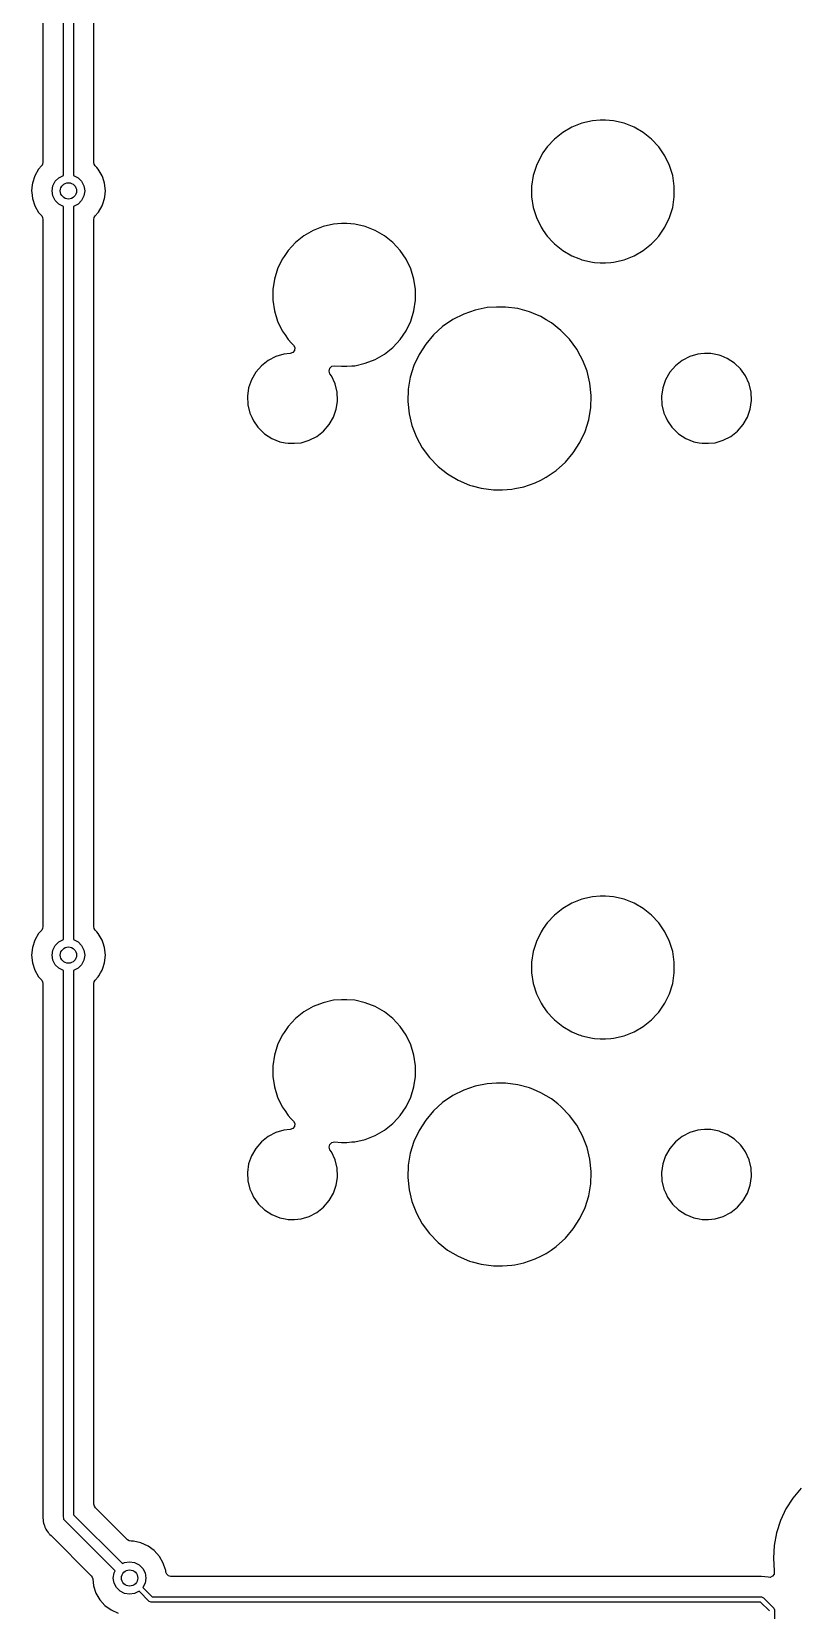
# Model space of a CAD drawing. Extents: x 30 to 259, y -142 to -25.
# Drawn here: x 218.31 to 237, y -102.38 to -63.62 of the extents above; entities that cross this region are included whole.
import ezdxf

# ---------------------------------------------------------------- set-up
doc = ezdxf.new("R2010")
doc.units = 0
doc.layers.add('BLACK', color=7, linetype='CONTINUOUS')

msp = doc.modelspace()

# ---------------------------------------------------------------- linework, layer by layer
at = {"layer": 'BLACK', "linetype": 'CONTINUOUS'}
for p, q in [((219.085, -67.1503), (219.085, -48.7697)), ((219.335, -48.7697), (219.335, -67.1503)), ((218.584, -49.0887), (218.584, -66.8313)), ((219.835, -66.8313), (219.835, -53.5224)), ((231.81, -65.8676), (231.566, -65.9634)), ((232.066, -65.8092), (231.81, -65.8676)), ((232.262, -65.7945), (232.066, -65.8092)), ((232.393, -65.7945), (232.262, -65.7945)), ((232.262, -65.7945), (232.262, -65.7945)), ((232.589, -65.8092), (232.393, -65.7945)), ((232.393, -65.7945), (232.393, -65.7945)), ((232.845, -65.8676), (232.589, -65.8092)), ((233.089, -65.9634), (232.845, -65.8676)), ((231.134, -66.2582), (230.955, -66.4505)), ((231.339, -66.0946), (231.134, -66.2582)), ((231.566, -65.9634), (231.339, -66.0946)), ((233.316, -66.0946), (233.089, -65.9634)), ((233.521, -66.2582), (233.316, -66.0946)), ((233.316, -66.0946), (233.316, -66.0946)), ((233.7, -66.4505), (233.521, -66.2582)), ((233.521, -66.2582), (233.521, -66.2582)), ((233.521, -66.2582), (233.521, -66.2582)), ((230.855, -66.5979), (230.807, -66.6673)), ((230.955, -66.4505), (230.855, -66.5979)), ((233.848, -66.6673), (233.7, -66.4505)), ((233.7, -66.4505), (233.7, -66.4505)), ((233.7, -66.4505), (233.7, -66.4505)), ((218.477, -66.9978), (218.383, -67.1617)), ((218.549, -66.9178), (218.477, -66.9978)), ((218.553, -66.9143), (218.549, -66.9178)), ((218.576, -66.8758), (218.553, -66.9143)), ((218.584, -66.8313), (218.576, -66.8758)), ((219.844, -66.8758), (219.835, -66.8313)), ((219.867, -66.9143), (219.844, -66.8758)), ((219.909, -66.9602), (219.867, -66.9143)), ((219.943, -66.9978), (219.909, -66.9602)), ((220.037, -67.1617), (219.943, -66.9978)), ((230.693, -66.9037), (230.616, -67.1544)), ((230.807, -66.6673), (230.693, -66.9037)), ((233.962, -66.9037), (233.848, -66.6673)), ((234.039, -67.1544), (233.962, -66.9037)), ((218.32, -67.3817), (218.305, -67.53)), ((218.324, -67.3417), (218.32, -67.3817)), ((218.383, -67.1617), (218.324, -67.3417)), ((218.81, -67.53), (218.83, -67.4064)), ((218.83, -67.4064), (218.886, -67.2949)), ((218.886, -67.2949), (218.975, -67.2064)), ((218.975, -67.2064), (219.085, -67.1503)), ((219.335, -67.1503), (219.445, -67.2064)), ((219.445, -67.2064), (219.534, -67.2949)), ((219.534, -67.2949), (219.59, -67.4064)), ((219.59, -67.4064), (219.61, -67.53)), ((220.05, -67.2017), (220.037, -67.1617)), ((220.096, -67.3417), (220.05, -67.2017)), ((220.115, -67.53), (220.096, -67.3417)), ((230.616, -67.1544), (230.577, -67.4138)), ((230.577, -67.4138), (230.577, -67.6762)), ((234.078, -67.4138), (234.039, -67.1544)), ((234.078, -67.6762), (234.078, -67.4138)), ((218.305, -67.53), (218.309, -67.57)), ((218.309, -67.57), (218.324, -67.7183)), ((218.324, -67.7183), (218.383, -67.8983)), ((218.83, -67.6536), (218.81, -67.53)), ((218.886, -67.7651), (218.83, -67.6536)), ((218.975, -67.8536), (218.886, -67.7651)), ((219.534, -67.7651), (219.445, -67.8536)), ((219.59, -67.6536), (219.534, -67.7651)), ((219.61, -67.53), (219.59, -67.6536)), ((220.053, -67.8483), (220.096, -67.7183)), ((220.096, -67.7183), (220.1, -67.6762)), ((220.1, -67.6762), (220.115, -67.53)), ((230.577, -67.6762), (230.616, -67.9356)), ((234.039, -67.9356), (234.078, -67.6762)), ((218.383, -67.8983), (218.477, -68.0622)), ((218.477, -68.0622), (218.494, -68.0811)), ((218.494, -68.0811), (218.553, -68.1457)), ((218.553, -68.1457), (218.576, -68.1842)), ((218.576, -68.1842), (218.584, -68.2287)), ((219.085, -67.9097), (218.975, -67.8536)), ((219.085, -85.9103), (219.085, -67.9097)), ((219.445, -67.8536), (219.335, -67.9097)), ((219.335, -67.9097), (219.335, -85.9103)), ((219.835, -68.2287), (219.844, -68.1842)), ((219.844, -68.1842), (219.867, -68.1457)), ((219.867, -68.1457), (219.943, -68.0622)), ((219.943, -68.0622), (219.948, -68.0522)), ((219.948, -68.0522), (220.037, -67.8983)), ((220.037, -67.8983), (220.053, -67.8483)), ((230.616, -67.9356), (230.693, -68.1863)), ((230.693, -68.1863), (230.807, -68.4227)), ((233.848, -68.4227), (233.962, -68.1863)), ((233.962, -68.1863), (234.039, -67.9356)), ((218.584, -68.2287), (218.584, -85.5913)), ((219.835, -72.5724), (219.835, -68.2287)), ((225.216, -68.5034), (224.989, -68.6346)), ((225.46, -68.4076), (225.216, -68.5034)), ((225.716, -68.3492), (225.46, -68.4076)), ((225.912, -68.3345), (225.716, -68.3492)), ((226.043, -68.3345), (225.912, -68.3345)), ((225.912, -68.3345), (225.912, -68.3345)), ((226.239, -68.3492), (226.043, -68.3345)), ((226.043, -68.3345), (226.043, -68.3345)), ((226.495, -68.4076), (226.239, -68.3492)), ((226.739, -68.5034), (226.495, -68.4076)), ((226.966, -68.6346), (226.739, -68.5034)), ((230.807, -68.4227), (230.862, -68.5034)), ((230.862, -68.5034), (230.955, -68.6395)), ((233.7, -68.6395), (233.848, -68.4227)), ((224.784, -68.7982), (224.605, -68.9905)), ((224.989, -68.6346), (224.784, -68.7982)), ((227.171, -68.7982), (226.966, -68.6346)), ((226.966, -68.6346), (226.966, -68.6346)), ((227.35, -68.9905), (227.171, -68.7982)), ((227.171, -68.7982), (227.171, -68.7982)), ((227.171, -68.7982), (227.171, -68.7982)), ((230.955, -68.6395), (231.102, -68.7982)), ((231.102, -68.7982), (231.134, -68.8318)), ((231.134, -68.8318), (231.339, -68.9954)), ((233.316, -68.9954), (233.521, -68.8318)), ((233.521, -68.8318), (233.621, -68.7248)), ((233.621, -68.7248), (233.7, -68.6395)), ((233.7, -68.6395), (233.7, -68.6395)), ((233.7, -68.6395), (233.7, -68.6395)), ((224.457, -69.2073), (224.343, -69.4437)), ((224.505, -69.1379), (224.457, -69.2073)), ((224.605, -68.9905), (224.505, -69.1379)), ((227.498, -69.2073), (227.35, -68.9905)), ((227.35, -68.9905), (227.35, -68.9905)), ((227.35, -68.9905), (227.35, -68.9905)), ((227.612, -69.4437), (227.498, -69.2073)), ((231.339, -68.9954), (231.566, -69.1266)), ((231.566, -69.1266), (231.734, -69.1926)), ((231.734, -69.1926), (231.772, -69.2073)), ((231.772, -69.2073), (231.81, -69.2224)), ((231.81, -69.2224), (232.066, -69.2808)), ((232.066, -69.2808), (232.122, -69.285)), ((232.122, -69.285), (232.262, -69.2955)), ((232.262, -69.2955), (232.262, -69.2955)), ((232.262, -69.2955), (232.393, -69.2955)), ((232.393, -69.2955), (232.516, -69.2863)), ((232.393, -69.2955), (232.393, -69.2955)), ((232.516, -69.2863), (232.589, -69.2808)), ((232.589, -69.2808), (232.845, -69.2224)), ((232.845, -69.2224), (233.089, -69.1266)), ((233.089, -69.1266), (233.316, -68.9954)), ((224.266, -69.6944), (224.227, -69.9538)), ((224.343, -69.4437), (224.266, -69.6944)), ((227.689, -69.6944), (227.612, -69.4437)), ((227.728, -69.9538), (227.689, -69.6944)), ((224.227, -69.9538), (224.227, -70.2162)), ((227.728, -70.2162), (227.728, -69.9538)), ((224.227, -70.2162), (224.266, -70.4756)), ((224.266, -70.4756), (224.343, -70.7263)), ((227.612, -70.7263), (227.689, -70.4756)), ((227.689, -70.4756), (227.728, -70.2162)), ((229.193, -70.4555), (228.909, -70.5541)), ((229.488, -70.3956), (229.193, -70.4555)), ((229.712, -70.3806), (229.488, -70.3956)), ((229.938, -70.3806), (229.712, -70.3806)), ((229.712, -70.3806), (229.712, -70.3806)), ((230.236, -70.4207), (229.938, -70.3806)), ((230.525, -70.5), (230.236, -70.4207)), ((230.236, -70.4207), (230.236, -70.4207)), ((230.236, -70.4207), (230.236, -70.4207)), ((230.621, -70.5406), (230.525, -70.5)), ((224.343, -70.7263), (224.457, -70.9627)), ((227.498, -70.9627), (227.612, -70.7263)), ((228.393, -70.8597), (228.171, -71.0612)), ((228.641, -70.6896), (228.393, -70.8597)), ((228.909, -70.5541), (228.641, -70.6896)), ((230.802, -70.6173), (230.621, -70.5406)), ((230.931, -70.6939), (230.802, -70.6173)), ((231.061, -70.7705), (230.931, -70.6939)), ((231.296, -70.9567), (231.061, -70.7705)), ((231.061, -70.7705), (231.061, -70.7705)), ((231.061, -70.7705), (231.061, -70.7705)), ((224.457, -70.9627), (224.524, -71.0612)), ((224.524, -71.0612), (224.605, -71.1795)), ((224.605, -71.1795), (224.684, -71.2646)), ((224.684, -71.2646), (224.732, -71.316)), ((227.171, -71.3718), (227.271, -71.2648)), ((227.271, -71.2648), (227.35, -71.1795)), ((227.35, -71.1795), (227.498, -70.9627)), ((227.35, -71.1795), (227.35, -71.1795)), ((227.35, -71.1795), (227.35, -71.1795)), ((227.977, -71.2907), (227.815, -71.544)), ((228.171, -71.0612), (227.977, -71.2907)), ((231.505, -71.1727), (231.296, -70.9567)), ((231.684, -71.4146), (231.505, -71.1727)), ((224.109, -71.6942), (223.944, -71.8243)), ((224.296, -71.5978), (224.109, -71.6942)), ((224.498, -71.5386), (224.296, -71.5978)), ((224.653, -71.5238), (224.498, -71.5386)), ((224.716, -71.499), (224.653, -71.5238)), ((224.757, -71.4445), (224.716, -71.499)), ((224.732, -71.316), (224.763, -71.3767)), ((224.763, -71.3767), (224.757, -71.4445)), ((226.495, -71.7624), (226.739, -71.6666)), ((226.739, -71.6666), (226.966, -71.5354)), ((226.966, -71.5354), (227.171, -71.3718)), ((227.815, -71.544), (227.688, -71.8165)), ((231.778, -71.5869), (231.684, -71.4146)), ((231.828, -71.6781), (231.778, -71.5869)), ((231.889, -71.8368), (231.828, -71.6781)), ((234.269, -71.6942), (234.104, -71.8243)), ((234.456, -71.5978), (234.269, -71.6942)), ((234.658, -71.5386), (234.456, -71.5978)), ((234.728, -71.5319), (234.658, -71.5386)), ((234.815, -71.5236), (234.728, -71.5319)), ((234.973, -71.5236), (234.815, -71.5236)), ((235.179, -71.5634), (234.973, -71.5236)), ((234.973, -71.5236), (234.973, -71.5236)), ((235.228, -71.583), (235.179, -71.5634)), ((235.179, -71.5634), (235.179, -71.5634)), ((235.179, -71.5634), (235.179, -71.5634)), ((235.374, -71.6416), (235.228, -71.583)), ((235.551, -71.7553), (235.374, -71.6416)), ((223.806, -71.9832), (223.701, -72.1654)), ((223.944, -71.8243), (223.806, -71.9832)), ((225.605, -71.9526), (225.62, -71.8852)), ((225.627, -72.018), (225.605, -71.9526)), ((225.62, -71.8852), (225.67, -71.8368)), ((225.666, -72.0718), (225.627, -72.018)), ((225.753, -72.2631), (225.666, -72.0718)), ((225.666, -72.0718), (225.666, -72.0718)), ((225.666, -72.0718), (225.666, -72.0718)), ((225.67, -71.8368), (225.738, -71.8224)), ((225.738, -71.8224), (225.912, -71.8355)), ((225.912, -71.8355), (225.912, -71.8355)), ((225.912, -71.8355), (226.043, -71.8355)), ((226.043, -71.8355), (226.166, -71.8263)), ((226.043, -71.8355), (226.043, -71.8355)), ((226.166, -71.8263), (226.239, -71.8208)), ((226.239, -71.8208), (226.495, -71.7624)), ((227.688, -71.8165), (227.599, -72.1035)), ((231.936, -71.9586), (231.889, -71.8368)), ((232.006, -72.2509), (231.936, -71.9586)), ((233.966, -71.9832), (233.861, -72.1654)), ((234.104, -71.8243), (233.966, -71.9832)), ((235.704, -71.9005), (235.551, -71.7553)), ((235.551, -71.7553), (235.551, -71.7553)), ((235.551, -71.7553), (235.551, -71.7553)), ((235.826, -72.0718), (235.704, -71.9005)), ((235.704, -71.9005), (235.704, -71.9005)), ((235.913, -72.2631), (235.826, -72.0718)), ((235.826, -72.0718), (235.826, -72.0718)), ((235.826, -72.0718), (235.826, -72.0718)), ((223.632, -72.3642), (223.602, -72.5724)), ((223.701, -72.1654), (223.632, -72.3642)), ((225.803, -72.4675), (225.753, -72.2631)), ((225.813, -72.6776), (225.803, -72.4675)), ((227.549, -72.3998), (227.539, -72.7002)), ((227.599, -72.1035), (227.549, -72.3998)), ((232.036, -72.5498), (232.006, -72.2509)), ((233.792, -72.3642), (233.762, -72.5724)), ((233.861, -72.1654), (233.792, -72.3642)), ((235.963, -72.4675), (235.913, -72.2631)), ((235.973, -72.6776), (235.963, -72.4675)), ((219.835, -85.5913), (219.835, -72.5724)), ((223.602, -72.5724), (223.612, -72.7825)), ((223.602, -72.5724), (223.602, -72.5724)), ((223.612, -72.7825), (223.662, -72.9869)), ((225.783, -72.8858), (225.809, -72.7002)), ((225.809, -72.7002), (225.813, -72.6776)), ((227.539, -72.7002), (227.569, -72.9991)), ((231.976, -73.1465), (232.026, -72.8502)), ((232.026, -72.8502), (232.035, -72.5724)), ((232.035, -72.5724), (232.036, -72.5498)), ((233.762, -72.5724), (233.772, -72.7825)), ((233.762, -72.5724), (233.762, -72.5724)), ((233.772, -72.7825), (233.822, -72.9869)), ((235.943, -72.8858), (235.973, -72.6776)), ((223.662, -72.9869), (223.707, -73.0846)), ((223.707, -73.0846), (223.749, -73.1782)), ((223.749, -73.1782), (223.858, -73.3312)), ((225.609, -73.2668), (225.714, -73.0846)), ((225.714, -73.0846), (225.783, -72.8858)), ((227.569, -72.9991), (227.639, -73.2914)), ((231.887, -73.4335), (231.976, -73.1465)), ((233.822, -72.9869), (233.867, -73.0846)), ((233.867, -73.0846), (233.909, -73.1782)), ((233.909, -73.1782), (234.018, -73.3312)), ((235.769, -73.2668), (235.874, -73.0846)), ((235.874, -73.0846), (235.943, -72.8858)), ((223.858, -73.3312), (223.871, -73.3495)), ((223.871, -73.3495), (224.024, -73.4947)), ((224.024, -73.4947), (224.024, -73.4947)), ((224.024, -73.4947), (224.024, -73.4947)), ((224.024, -73.4947), (224.201, -73.6084)), ((224.201, -73.6084), (224.201, -73.6084)), ((224.201, -73.6084), (224.396, -73.6866)), ((225.119, -73.6522), (225.306, -73.5558)), ((225.306, -73.5558), (225.471, -73.4257)), ((225.471, -73.4257), (225.609, -73.2668)), ((227.639, -73.2914), (227.747, -73.5719)), ((227.747, -73.5719), (227.824, -73.7114)), ((231.76, -73.706), (231.887, -73.4335)), ((234.018, -73.3312), (234.031, -73.3495)), ((234.031, -73.3495), (234.184, -73.4947)), ((234.184, -73.4947), (234.184, -73.4947)), ((234.184, -73.4947), (234.184, -73.4947)), ((234.184, -73.4947), (234.361, -73.6084)), ((234.361, -73.6084), (234.361, -73.6084)), ((234.361, -73.6084), (234.556, -73.6866)), ((235.279, -73.6522), (235.466, -73.5558)), ((235.466, -73.5558), (235.631, -73.4257)), ((235.631, -73.4257), (235.769, -73.2668)), ((224.396, -73.6866), (224.525, -73.7114)), ((224.525, -73.7114), (224.602, -73.7264)), ((224.602, -73.7264), (224.602, -73.7264)), ((224.602, -73.7264), (224.76, -73.7264)), ((224.76, -73.7264), (224.917, -73.7114)), ((224.76, -73.7264), (224.76, -73.7264)), ((224.917, -73.7114), (225.119, -73.6522)), ((227.824, -73.7114), (227.891, -73.8354)), ((227.891, -73.8354), (228.07, -74.0773)), ((231.404, -74.1888), (231.598, -73.9593)), ((231.598, -73.9593), (231.76, -73.706)), ((234.556, -73.6866), (234.685, -73.7114)), ((234.685, -73.7114), (234.762, -73.7264)), ((234.762, -73.7264), (234.762, -73.7264)), ((234.762, -73.7264), (234.92, -73.7264)), ((234.92, -73.7264), (235.077, -73.7114)), ((234.92, -73.7264), (234.92, -73.7264)), ((235.077, -73.7114), (235.279, -73.6522)), ((228.07, -74.0773), (228.279, -74.2933)), ((228.279, -74.2933), (228.514, -74.4795)), ((231.052, -74.4795), (231.182, -74.3903)), ((231.182, -74.3903), (231.404, -74.1888)), ((228.514, -74.4795), (228.773, -74.6327)), ((228.773, -74.6327), (229.05, -74.75)), ((229.05, -74.75), (229.05, -74.75)), ((229.05, -74.75), (229.05, -74.75)), ((229.05, -74.75), (229.114, -74.7675)), ((229.114, -74.7675), (229.339, -74.8293)), ((230.161, -74.8394), (230.382, -74.7945)), ((230.382, -74.7945), (230.666, -74.6959)), ((230.666, -74.6959), (230.8, -74.6282)), ((230.8, -74.6282), (230.934, -74.5604)), ((230.934, -74.5604), (231.052, -74.4795)), ((229.339, -74.8293), (229.637, -74.8694)), ((229.637, -74.8694), (229.863, -74.8694)), ((229.863, -74.8694), (230.087, -74.8544)), ((229.863, -74.8694), (229.863, -74.8694)), ((230.087, -74.8544), (230.161, -74.8394)), ((232.066, -84.8592), (231.81, -84.9176)), ((232.262, -84.8445), (232.066, -84.8592)), ((232.393, -84.8445), (232.262, -84.8445)), ((232.262, -84.8445), (232.262, -84.8445)), ((232.589, -84.8592), (232.393, -84.8445)), ((232.393, -84.8445), (232.393, -84.8445)), ((232.845, -84.9176), (232.589, -84.8592)), ((231.339, -85.1446), (231.134, -85.3082)), ((231.566, -85.0134), (231.339, -85.1446)), ((231.81, -84.9176), (231.566, -85.0134)), ((233.089, -85.0134), (232.845, -84.9176)), ((233.316, -85.1446), (233.089, -85.0134)), ((233.521, -85.3082), (233.316, -85.1446)), ((233.316, -85.1446), (233.316, -85.1446)), ((218.576, -85.6358), (218.553, -85.6743)), ((218.584, -85.5913), (218.576, -85.6358)), ((219.844, -85.6358), (219.835, -85.5913)), ((219.867, -85.6743), (219.844, -85.6358)), ((230.861, -85.6389), (230.807, -85.7173)), ((230.955, -85.5005), (230.861, -85.6389)), ((231.134, -85.3082), (230.955, -85.5005)), ((233.7, -85.5005), (233.521, -85.3082)), ((233.521, -85.3082), (233.521, -85.3082)), ((233.521, -85.3082), (233.521, -85.3082)), ((233.848, -85.7173), (233.7, -85.5005)), ((233.7, -85.5005), (233.7, -85.5005)), ((233.7, -85.5005), (233.7, -85.5005)), ((218.383, -85.9217), (218.324, -86.1017)), ((218.477, -85.7578), (218.383, -85.9217)), ((218.52, -85.7111), (218.477, -85.7578)), ((218.553, -85.6743), (218.52, -85.7111)), ((218.886, -86.0549), (218.975, -85.9664)), ((218.975, -85.9664), (219.085, -85.9103)), ((219.335, -85.9103), (219.445, -85.9664)), ((219.445, -85.9664), (219.534, -86.0549)), ((219.906, -85.7173), (219.867, -85.6743)), ((219.943, -85.7578), (219.906, -85.7173)), ((220.037, -85.9217), (219.943, -85.7578)), ((220.061, -85.9943), (220.037, -85.9217)), ((220.096, -86.1017), (220.061, -85.9943)), ((230.693, -85.9537), (230.616, -86.2044)), ((230.807, -85.7173), (230.693, -85.9537)), ((233.962, -85.9537), (233.848, -85.7173)), ((234.039, -86.2044), (233.962, -85.9537)), ((218.324, -86.1017), (218.305, -86.29)), ((218.305, -86.29), (218.324, -86.4783)), ((218.81, -86.29), (218.83, -86.1664)), ((218.83, -86.4136), (218.81, -86.29)), ((218.83, -86.1664), (218.886, -86.0549)), ((218.886, -86.5251), (218.83, -86.4136)), ((219.534, -86.0549), (219.59, -86.1664)), ((219.59, -86.4136), (219.534, -86.5251)), ((219.59, -86.1664), (219.61, -86.29)), ((219.61, -86.29), (219.59, -86.4136)), ((220.115, -86.29), (220.096, -86.1017)), ((220.096, -86.4783), (220.115, -86.29)), ((230.616, -86.2044), (230.577, -86.4638)), ((234.078, -86.4638), (234.039, -86.2044)), ((218.324, -86.4783), (218.383, -86.6583)), ((218.383, -86.6583), (218.477, -86.8222)), ((218.975, -86.6136), (218.886, -86.5251)), ((219.085, -86.6697), (218.975, -86.6136)), ((219.085, -100.08), (219.085, -86.6697)), ((219.445, -86.6136), (219.335, -86.6697)), ((219.335, -86.6697), (219.335, -100.028)), ((219.534, -86.5251), (219.445, -86.6136)), ((219.943, -86.8222), (219.954, -86.8023)), ((219.954, -86.8023), (219.998, -86.7262)), ((219.998, -86.7262), (220.037, -86.6583)), ((220.037, -86.6583), (220.052, -86.614)), ((220.052, -86.614), (220.096, -86.4783)), ((230.577, -86.4638), (230.577, -86.7262)), ((230.577, -86.7262), (230.616, -86.9856)), ((234.039, -86.9856), (234.078, -86.7262)), ((234.078, -86.7262), (234.078, -86.4638)), ((218.477, -86.8222), (218.477, -86.8222)), ((218.477, -86.8222), (218.553, -86.9057)), ((218.553, -86.9057), (218.576, -86.9442)), ((218.576, -86.9442), (218.584, -86.9887)), ((218.584, -86.9887), (218.584, -99.9973)), ((219.835, -86.9887), (219.844, -86.9442)), ((219.835, -91.6224), (219.835, -86.9887)), ((219.844, -86.9442), (219.867, -86.9057)), ((219.867, -86.9057), (219.943, -86.8222)), ((230.616, -86.9856), (230.693, -87.2363)), ((233.962, -87.2363), (234.039, -86.9856)), ((225.216, -87.5534), (224.989, -87.6846)), ((225.46, -87.4576), (225.216, -87.5534)), ((225.716, -87.3992), (225.46, -87.4576)), ((225.912, -87.3845), (225.716, -87.3992)), ((226.043, -87.3845), (225.912, -87.3845)), ((225.912, -87.3845), (225.912, -87.3845)), ((226.239, -87.3992), (226.043, -87.3845)), ((226.043, -87.3845), (226.043, -87.3845)), ((226.495, -87.4576), (226.239, -87.3992)), ((226.739, -87.5534), (226.495, -87.4576)), ((226.966, -87.6846), (226.739, -87.5534)), ((230.693, -87.2363), (230.807, -87.4727)), ((230.807, -87.4727), (230.862, -87.5534)), ((230.862, -87.5534), (230.955, -87.6895)), ((233.7, -87.6895), (233.848, -87.4727)), ((233.848, -87.4727), (233.962, -87.2363)), ((224.784, -87.8482), (224.605, -88.0405)), ((224.989, -87.6846), (224.784, -87.8482)), ((227.171, -87.8482), (226.966, -87.6846)), ((226.966, -87.6846), (226.966, -87.6846)), ((227.35, -88.0405), (227.171, -87.8482)), ((227.171, -87.8482), (227.171, -87.8482)), ((227.171, -87.8482), (227.171, -87.8482)), ((230.955, -87.6895), (231.102, -87.8482)), ((231.102, -87.8482), (231.134, -87.8818)), ((231.134, -87.8818), (231.339, -88.0454)), ((233.316, -88.0454), (233.521, -87.8818)), ((233.521, -87.8818), (233.652, -87.7413)), ((233.652, -87.7413), (233.7, -87.6895)), ((233.7, -87.6895), (233.7, -87.6895)), ((233.7, -87.6895), (233.7, -87.6895)), ((224.457, -88.2573), (224.343, -88.4937)), ((224.505, -88.1879), (224.457, -88.2573)), ((224.605, -88.0405), (224.505, -88.1879)), ((227.498, -88.2573), (227.35, -88.0405)), ((227.35, -88.0405), (227.35, -88.0405)), ((227.35, -88.0405), (227.35, -88.0405)), ((227.612, -88.4937), (227.498, -88.2573)), ((231.339, -88.0454), (231.566, -88.1766)), ((231.566, -88.1766), (231.734, -88.2426)), ((231.734, -88.2426), (231.772, -88.2573)), ((231.772, -88.2573), (231.81, -88.2724)), ((231.81, -88.2724), (232.066, -88.3308)), ((232.066, -88.3308), (232.122, -88.335)), ((232.122, -88.335), (232.262, -88.3455)), ((232.262, -88.3455), (232.262, -88.3455)), ((232.262, -88.3455), (232.393, -88.3455)), ((232.393, -88.3455), (232.516, -88.3363)), ((232.393, -88.3455), (232.393, -88.3455)), ((232.516, -88.3363), (232.589, -88.3308)), ((232.589, -88.3308), (232.845, -88.2724)), ((232.845, -88.2724), (233.089, -88.1766)), ((233.089, -88.1766), (233.316, -88.0454)), ((224.266, -88.7444), (224.227, -89.0038)), ((224.343, -88.4937), (224.266, -88.7444)), ((227.689, -88.7444), (227.612, -88.4937)), ((227.728, -89.0038), (227.689, -88.7444)), ((224.227, -89.0038), (224.227, -89.2662)), ((227.728, -89.2662), (227.728, -89.0038)), ((224.227, -89.2662), (224.266, -89.5256)), ((224.266, -89.5256), (224.343, -89.7763)), ((227.612, -89.7763), (227.689, -89.5256)), ((227.689, -89.5256), (227.728, -89.2662)), ((229.193, -89.5055), (228.909, -89.6041)), ((229.488, -89.4456), (229.193, -89.5055)), ((229.712, -89.4306), (229.488, -89.4456)), ((229.938, -89.4306), (229.712, -89.4306)), ((229.712, -89.4306), (229.712, -89.4306)), ((230.236, -89.4707), (229.938, -89.4306)), ((230.525, -89.55), (230.236, -89.4707)), ((230.236, -89.4707), (230.236, -89.4707)), ((230.236, -89.4707), (230.236, -89.4707)), ((224.343, -89.7763), (224.457, -90.0127)), ((227.498, -90.0127), (227.612, -89.7763)), ((228.393, -89.9097), (228.171, -90.1112)), ((228.641, -89.7396), (228.393, -89.9097)), ((228.909, -89.6041), (228.641, -89.7396)), ((230.621, -89.5906), (230.525, -89.55)), ((230.802, -89.6673), (230.621, -89.5906)), ((230.931, -89.7439), (230.802, -89.6673)), ((231.061, -89.8205), (230.931, -89.7439)), ((231.216, -89.9436), (231.061, -89.8205)), ((224.457, -90.0127), (224.524, -90.1112)), ((224.524, -90.1112), (224.605, -90.2295)), ((224.605, -90.2295), (224.67, -90.3)), ((224.67, -90.3), (224.732, -90.366)), ((227.171, -90.4218), (227.284, -90.3)), ((227.284, -90.3), (227.35, -90.2295)), ((227.35, -90.2295), (227.498, -90.0127)), ((227.35, -90.2295), (227.35, -90.2295)), ((227.35, -90.2295), (227.35, -90.2295)), ((228.171, -90.1112), (227.977, -90.3407)), ((231.296, -90.0067), (231.216, -89.9436)), ((231.505, -90.2227), (231.296, -90.0067)), ((231.684, -90.4646), (231.505, -90.2227)), ((224.296, -90.6478), (224.109, -90.7442)), ((224.498, -90.5886), (224.296, -90.6478)), ((224.653, -90.5738), (224.498, -90.5886)), ((224.716, -90.549), (224.653, -90.5738)), ((224.757, -90.4945), (224.716, -90.549)), ((224.732, -90.366), (224.763, -90.4267)), ((224.763, -90.4267), (224.757, -90.4945)), ((226.739, -90.7166), (226.966, -90.5854)), ((226.966, -90.5854), (227.171, -90.4218)), ((227.815, -90.594), (227.688, -90.8665)), ((227.977, -90.3407), (227.815, -90.594)), ((231.778, -90.6369), (231.684, -90.4646)), ((231.828, -90.7281), (231.778, -90.6369)), ((234.456, -90.6478), (234.269, -90.7442)), ((234.658, -90.5886), (234.456, -90.6478)), ((234.728, -90.5819), (234.658, -90.5886)), ((234.815, -90.5736), (234.728, -90.5819)), ((234.973, -90.5736), (234.815, -90.5736)), ((235.179, -90.6134), (234.973, -90.5736)), ((234.973, -90.5736), (234.973, -90.5736)), ((235.228, -90.633), (235.179, -90.6134)), ((235.179, -90.6134), (235.179, -90.6134)), ((235.179, -90.6134), (235.179, -90.6134)), ((235.374, -90.6916), (235.228, -90.633)), ((223.806, -91.0332), (223.701, -91.2154)), ((223.944, -90.8743), (223.806, -91.0332)), ((224.109, -90.7442), (223.944, -90.8743)), ((225.605, -91.0026), (225.62, -90.9352)), ((225.627, -91.068), (225.605, -91.0026)), ((225.62, -90.9352), (225.67, -90.8868)), ((225.666, -91.1218), (225.627, -91.068)), ((225.67, -90.8868), (225.738, -90.8724)), ((225.738, -90.8724), (225.912, -90.8855)), ((225.912, -90.8855), (225.912, -90.8855)), ((225.912, -90.8855), (226.043, -90.8855)), ((226.043, -90.8855), (226.166, -90.8763)), ((226.043, -90.8855), (226.043, -90.8855)), ((226.166, -90.8763), (226.239, -90.8708)), ((226.239, -90.8708), (226.495, -90.8124)), ((226.495, -90.8124), (226.739, -90.7166)), ((227.688, -90.8665), (227.599, -91.1535)), ((231.889, -90.8868), (231.828, -90.7281)), ((231.936, -91.0086), (231.889, -90.8868)), ((232.006, -91.3009), (231.936, -91.0086)), ((233.966, -91.0332), (233.861, -91.2154)), ((234.104, -90.8743), (233.966, -91.0332)), ((234.269, -90.7442), (234.104, -90.8743)), ((235.551, -90.8053), (235.374, -90.6916)), ((235.704, -90.9505), (235.551, -90.8053)), ((235.551, -90.8053), (235.551, -90.8053)), ((235.551, -90.8053), (235.551, -90.8053)), ((235.732, -90.9898), (235.704, -90.9505)), ((235.826, -91.1218), (235.732, -90.9898)), ((223.632, -91.4142), (223.602, -91.6224)), ((223.701, -91.2154), (223.632, -91.4142)), ((225.753, -91.3131), (225.666, -91.1218)), ((225.666, -91.1218), (225.666, -91.1218)), ((225.666, -91.1218), (225.666, -91.1218)), ((225.803, -91.5175), (225.753, -91.3131)), ((227.549, -91.4498), (227.539, -91.7502)), ((227.599, -91.1535), (227.549, -91.4498)), ((232.036, -91.5998), (232.006, -91.3009)), ((233.792, -91.4142), (233.762, -91.6224)), ((233.861, -91.2154), (233.792, -91.4142)), ((235.913, -91.3131), (235.826, -91.1218)), ((235.826, -91.1218), (235.826, -91.1218)), ((235.826, -91.1218), (235.826, -91.1218)), ((235.963, -91.5175), (235.913, -91.3131)), ((219.835, -99.7695), (219.835, -91.6224)), ((223.602, -91.6224), (223.612, -91.8325)), ((223.602, -91.6224), (223.602, -91.6224)), ((223.612, -91.8325), (223.662, -92.0369)), ((225.783, -91.9358), (225.809, -91.7502)), ((225.813, -91.7276), (225.803, -91.5175)), ((225.809, -91.7502), (225.813, -91.7276)), ((227.539, -91.7502), (227.569, -92.0491)), ((232.026, -91.9002), (232.035, -91.6224)), ((232.035, -91.6224), (232.036, -91.5998)), ((233.762, -91.6224), (233.772, -91.8325)), ((233.762, -91.6224), (233.762, -91.6224)), ((233.772, -91.8325), (233.822, -92.0369)), ((235.943, -91.9358), (235.973, -91.7276)), ((235.973, -91.7276), (235.963, -91.5175)), ((223.662, -92.0369), (223.707, -92.1346)), ((223.707, -92.1346), (223.749, -92.2282)), ((223.749, -92.2282), (223.836, -92.3495)), ((225.609, -92.3168), (225.714, -92.1346)), ((225.714, -92.1346), (225.783, -91.9358)), ((227.569, -92.0491), (227.639, -92.3414)), ((231.887, -92.4835), (231.976, -92.1965)), ((231.976, -92.1965), (232.026, -91.9002)), ((233.822, -92.0369), (233.867, -92.1346)), ((233.867, -92.1346), (233.909, -92.2282)), ((233.909, -92.2282), (233.996, -92.3495)), ((235.769, -92.3168), (235.874, -92.1346)), ((235.874, -92.1346), (235.943, -91.9358)), ((223.836, -92.3495), (223.871, -92.3995)), ((223.871, -92.3995), (224.024, -92.5447)), ((224.024, -92.5447), (224.024, -92.5447)), ((224.024, -92.5447), (224.024, -92.5447)), ((224.024, -92.5447), (224.201, -92.6584)), ((225.119, -92.7022), (225.306, -92.6058)), ((225.306, -92.6058), (225.471, -92.4757)), ((225.471, -92.4757), (225.609, -92.3168)), ((227.639, -92.3414), (227.747, -92.6219)), ((227.747, -92.6219), (227.824, -92.7614)), ((231.76, -92.756), (231.887, -92.4835)), ((233.996, -92.3495), (234.031, -92.3995)), ((234.031, -92.3995), (234.184, -92.5447)), ((234.184, -92.5447), (234.184, -92.5447)), ((234.184, -92.5447), (234.184, -92.5447)), ((234.184, -92.5447), (234.361, -92.6584)), ((235.279, -92.7022), (235.466, -92.6058)), ((235.466, -92.6058), (235.631, -92.4757)), ((235.631, -92.4757), (235.769, -92.3168)), ((224.201, -92.6584), (224.201, -92.6584)), ((224.201, -92.6584), (224.396, -92.7366)), ((224.396, -92.7366), (224.525, -92.7614)), ((224.525, -92.7614), (224.602, -92.7764)), ((224.602, -92.7764), (224.602, -92.7764)), ((224.602, -92.7764), (224.76, -92.7764)), ((224.76, -92.7764), (224.917, -92.7614)), ((224.76, -92.7764), (224.76, -92.7764)), ((224.917, -92.7614), (225.119, -92.7022)), ((227.824, -92.7614), (227.891, -92.8854)), ((227.891, -92.8854), (228.07, -93.1273)), ((231.404, -93.2388), (231.598, -93.0093)), ((231.598, -93.0093), (231.76, -92.756)), ((234.361, -92.6584), (234.361, -92.6584)), ((234.361, -92.6584), (234.556, -92.7366)), ((234.556, -92.7366), (234.685, -92.7614)), ((234.685, -92.7614), (234.762, -92.7764)), ((234.762, -92.7764), (234.762, -92.7764)), ((234.762, -92.7764), (234.92, -92.7764)), ((234.92, -92.7764), (235.077, -92.7614)), ((234.92, -92.7764), (234.92, -92.7764)), ((235.077, -92.7614), (235.279, -92.7022)), ((228.07, -93.1273), (228.279, -93.3433)), ((228.279, -93.3433), (228.514, -93.5295)), ((231.182, -93.4403), (231.404, -93.2388)), ((228.514, -93.5295), (228.773, -93.6827)), ((228.773, -93.6827), (229.05, -93.8)), ((230.382, -93.8445), (230.666, -93.7459)), ((230.666, -93.7459), (230.8, -93.6782)), ((230.8, -93.6782), (230.934, -93.6104)), ((230.934, -93.6104), (231.052, -93.5295)), ((231.052, -93.5295), (231.182, -93.4403)), ((229.05, -93.8), (229.05, -93.8)), ((229.05, -93.8), (229.05, -93.8)), ((229.05, -93.8), (229.114, -93.8175)), ((229.114, -93.8175), (229.339, -93.8793)), ((229.339, -93.8793), (229.637, -93.9194)), ((229.637, -93.9194), (229.863, -93.9194)), ((229.863, -93.9194), (230.087, -93.9044)), ((229.863, -93.9194), (229.863, -93.9194)), ((230.087, -93.9044), (230.161, -93.8894)), ((230.161, -93.8894), (230.382, -93.8445)), ((237.188, -99.3769), (236.987, -99.6193)), ((219.845, -99.817), (219.835, -99.7695)), ((219.872, -99.8572), (219.845, -99.817)), ((220.658, -100.643), (219.872, -99.8572)), ((236.818, -99.885), (236.684, -100.17)), ((236.987, -99.6193), (236.818, -99.885)), ((218.584, -99.9973), (218.582, -100.018)), ((218.582, -100.018), (218.584, -100.088)), ((218.584, -100.088), (218.584, -100.092)), ((218.584, -100.092), (218.584, -100.119)), ((218.584, -100.119), (218.585, -100.123)), ((218.585, -100.123), (218.586, -100.135)), ((218.586, -100.135), (218.587, -100.179)), ((218.587, -100.179), (218.593, -100.198)), ((218.593, -100.198), (218.597, -100.217)), ((218.597, -100.217), (218.599, -100.237)), ((218.599, -100.237), (218.615, -100.277)), ((218.615, -100.277), (218.619, -100.288)), ((218.619, -100.288), (218.631, -100.33)), ((218.631, -100.33), (218.642, -100.348)), ((218.642, -100.348), (218.65, -100.365)), ((218.65, -100.365), (218.658, -100.384)), ((219.094, -100.11), (219.085, -100.08)), ((219.1, -100.14), (219.094, -100.11)), ((219.104, -100.145), (219.1, -100.14)), ((219.105, -100.148), (219.104, -100.145)), ((219.108, -100.151), (219.105, -100.148)), ((219.122, -100.168), (219.108, -100.151)), ((220.357, -101.403), (219.122, -100.168)), ((219.335, -100.028), (220.533, -101.227)), ((236.684, -100.17), (236.587, -100.469)), ((218.658, -100.384), (218.658, -100.384)), ((218.658, -100.384), (218.683, -100.419)), ((218.683, -100.419), (218.69, -100.429)), ((218.69, -100.429), (218.712, -100.466)), ((218.712, -100.466), (218.712, -100.466)), ((218.712, -100.466), (218.712, -100.466)), ((218.712, -100.466), (218.726, -100.481)), ((218.726, -100.481), (218.739, -100.495)), ((218.739, -100.495), (218.75, -100.512)), ((218.75, -100.512), (218.784, -100.539)), ((218.784, -100.539), (218.793, -100.547)), ((218.793, -100.547), (219.771, -101.526)), ((220.698, -100.67), (220.658, -100.643)), ((220.745, -100.679), (220.698, -100.67)), ((220.805, -100.679), (220.745, -100.679)), ((220.99, -100.719), (220.805, -100.679)), ((220.805, -100.679), (220.805, -100.679)), ((221.163, -100.796), (220.99, -100.719)), ((236.587, -100.469), (236.528, -100.778)), ((221.316, -100.907), (221.163, -100.796)), ((221.443, -101.048), (221.316, -100.907)), ((221.537, -101.212), (221.443, -101.048)), ((236.528, -100.778), (236.509, -101.092)), ((236.509, -101.092), (236.528, -101.406)), ((219.771, -101.526), (219.795, -101.56)), ((220.31, -101.58), (220.33, -101.456)), ((220.33, -101.456), (220.357, -101.403)), ((220.533, -101.227), (220.586, -101.2)), ((220.586, -101.2), (220.71, -101.18)), ((220.71, -101.18), (220.834, -101.2)), ((220.834, -101.2), (220.945, -101.256)), ((220.945, -101.256), (221.034, -101.345)), ((221.034, -101.345), (221.09, -101.456)), ((221.09, -101.456), (221.11, -101.58)), ((221.553, -101.262), (221.537, -101.212)), ((221.596, -101.392), (221.553, -101.262)), ((221.6, -101.433), (221.596, -101.392)), ((221.621, -101.489), (221.6, -101.433)), ((221.665, -101.529), (221.621, -101.489)), ((221.723, -101.544), (221.665, -101.529)), ((236.22, -101.539), (236.195, -101.542)), ((236.383, -101.561), (236.22, -101.539)), ((236.487, -101.538), (236.427, -101.564)), ((236.525, -101.484), (236.487, -101.538)), ((236.531, -101.418), (236.525, -101.484)), ((236.528, -101.406), (236.528, -101.406)), ((236.528, -101.406), (236.531, -101.418)), ((219.795, -101.56), (219.807, -101.6)), ((219.807, -101.6), (219.824, -101.768)), ((219.824, -101.768), (219.883, -101.948)), ((220.33, -101.704), (220.31, -101.58)), ((220.386, -101.815), (220.33, -101.704)), ((220.475, -101.904), (220.386, -101.815)), ((220.586, -101.96), (220.475, -101.904)), ((220.944, -101.904), (220.834, -101.96)), ((221.193, -102.153), (220.944, -101.904)), ((221.09, -101.704), (221.034, -101.814)), ((221.034, -101.814), (221.264, -102.044)), ((221.11, -101.58), (221.09, -101.704)), ((236.175, -101.544), (221.723, -101.544)), ((236.191, -101.543), (236.175, -101.544)), ((236.195, -101.542), (236.191, -101.543)), ((236.384, -101.559), (236.383, -101.561)), ((236.427, -101.564), (236.384, -101.559)), ((219.883, -101.948), (219.977, -102.112)), ((219.977, -102.112), (220.104, -102.253)), ((220.104, -102.253), (220.257, -102.364)), ((220.71, -101.98), (220.586, -101.96)), ((220.834, -101.96), (220.71, -101.98)), ((221.238, -102.171), (221.193, -102.153)), ((221.193, -102.153), (221.193, -102.153)), ((236.194, -102.171), (221.238, -102.171)), ((221.264, -102.044), (236.22, -102.044)), ((236.41, -102.388), (236.194, -102.171)), ((236.22, -102.044), (236.265, -102.063)), ((236.265, -102.063), (236.519, -102.317)), ((220.257, -102.364), (220.43, -102.441)), ((236.519, -102.317), (236.519, -102.317)), ((236.519, -102.317), (236.537, -102.362)), ((236.537, -102.362), (236.537, -117.72))]:
    msp.add_line(p, q, dxfattribs=at)
at = {"layer": 'BLACK'}
for centre in [(219.21, -67.53), (219.21, -86.29), (220.71, -101.58)]:
    msp.add_circle(centre, 0.2, dxfattribs=at)

doc.saveas('drawing.dxf')
